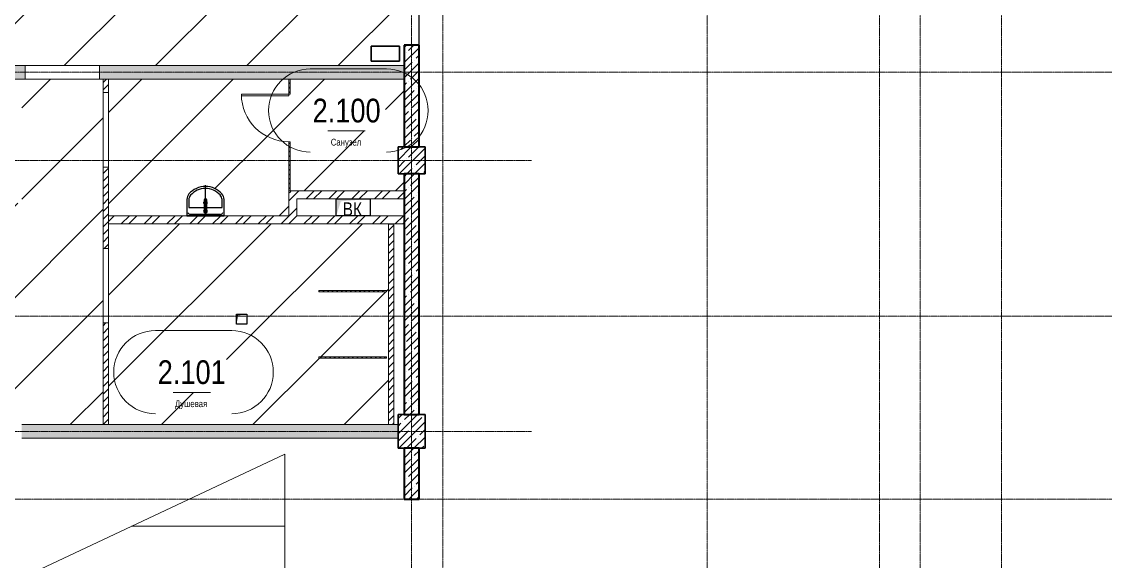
# Model space of a CAD drawing. Header units: millimetres. Extents: x 538266 to 1167394, y 114608 to 637157.
# Drawn here: x 869088 to 885070, y 203695 to 211660 of the extents above; entities that cross this region are included whole.
import ezdxf
from ezdxf.enums import TextEntityAlignment as Align

# ---------------------------------------------------------------- set-up
doc = ezdxf.new("R2010")
doc.units = ezdxf.units.MM
doc.linetypes.add('CENTER2', pattern=[28.575, 19.05, -3.175, 3.175, -3.175])
doc.linetypes.add('HIDDEN2', pattern=[4.7625, 3.175, -1.5875])
doc.layers.get('Defpoints').update_dxf_attribs({"color": 140})
for name, color, linetype, lineweight in [('АР_Area', 5, 'Continuous', 5), ('АР_Колонны', 70, 'Continuous', 30), ('АР_Стены ГКЛ', 1, 'Continuous', 15), ('АР_Стены ЖБ', 7, 'Continuous', 35), ('АР_Стены кирпич', 32, 'Continuous', 20), ('АР_Стены ПЕНОблок', 52, 'Continuous', 20), ('АР_Штриховка', 8, 'Continuous', 0), ('ВК_Шахты', 5, 'Continuous', 9), ('Двери кабины', 252, 'Continuous', 0)]:
    doc.layers.add(name, color=color, linetype=linetype, lineweight=lineweight)
doc.layers.add('АР_Делит', color=120, linetype='Continuous', lineweight=0, plot=False)
doc.layers.add('РД_Проем', color=230, linetype='Continuous', lineweight=0, plot=False)
doc.layers.add('ЛК_Открытая', color=7, linetype='Continuous')
doc.layers.add('ФВ-5', color=7, linetype='Continuous')
doc.layers.add('МАГНИТЫ', color=7, linetype='Continuous', lineweight=30, true_color=0xd100d1)
doc.layers.add('РД_Оси_100', color=7, linetype='Continuous', lineweight=0, true_color=0x525252)
doc.layers.add('РД_проем_инж перемыч_подсчет', color=50, linetype='Continuous', plot=False)
doc.styles.add('style1', font='ARIALN.TTF')

# ---------------------------------------------------------------- blocks, each defined once
blk = doc.blocks.new('MOK-МаркаПом_овал_ареал')
for p, q in [((-5.36, 6.14), (5.89, 6.14)), ((-2.75, -3), (2.75, -3))]:
    blk.add_line(p, q)
for centre, radius, start, end in [((-5.36, 0), 6.14, 90, 270), ((5.89, 0), 6.14, 270, 90), ((-7.41, 0), 7.16, 0, 0.001)]:
    blk.add_arc(centre, radius, start, end)
at = {"color": 0, "style": 'style1'}
blk.add_attdef('АР-ПОМЕЩЕНИЕ:НОМЕР', text='', height=3, dxfattribs=at).set_placement((0.26, 0), align=Align.MIDDLE)
at = {"layer": 'Defpoints', "color": 2, "style": 'style1'}
blk.add_attdef('АР-ПОМЕЩЕНИЕ:НАИМЕНОВАНИЕ', text='', height=1, dxfattribs=at).set_placement((-0.09, -4.81), align=Align.MIDDLE)
blk = doc.blocks.new('2_этаж')
at = {"layer": 'АР_Штриховка', "linetype": 'Continuous', "lineweight": 0, "true_color": 0x000000}
h = blk.add_hatch(dxfattribs=at)
h.set_pattern_fill('AR-CONC', color=18, angle=45, style=0)
h.set_pattern_definition([(95, (602274.53, 8e-10), (140.09465, 117.55338), [19.05, -209.55]), (40, (602274.53, 8e-10), (-160.01845, 110.17673), [15.24, -167.64058]), (145.451445, (602286.2, 9.8), (-19.9238, 227.7301), [16.19001, -178.09024]), (91.1842, (602238.6, 35.92), (221.41024, 161.95341), [28.575, -314.325]), (141.63556, (602257.06, 49.42), (-7.08662, 342.82676), [24.28502, -267.1356]), (36.18415, (602238.6, 35.92), (-7.08662, 342.82676), [22.85997, -251.45973]), (66, (602265.55, 44.9), (179.51998, 34.89515), [19.05, -209.55]), (11, (602265.55, 44.9), (-86.53993, 173.9412), [15.24, -167.64]), (116.451445, (602280.51, 47.81), (92.98005, 208.83634), [16.19001, -178.08994]), (82.5, (602274.53, 8e-10), (-57.605469, 61.973414), [0, -165.608, 0, -170.18, 0, -168.275]), (52.5, (602274.53, 8e-10), (-23.589727, 118.087), [0, -97.028, 0, -161.798, 0, -64.135]), (12.5, (602234.48, -40.05), (99.927863, 91.826196), [0, -63.5, 0, -198.12, 0, -262.89]), (2.5, (602216.52, -58.01), (86.763904, 122.72239), [0, -82.55, 0, -131.572, 0, -186.69])])
h.paths.add_polyline_path([(697074, 211013), (697274, 210813), (700674, 210813), (700674, 211013)], flags=0)
h.paths.add_polyline_path([(700674, 211013), (700674, 210813), (702714, 210813), (702714, 211013)], flags=0)
h.paths.add_polyline_path([(703814, 211013), (703814, 210813), (706224, 210813), (706224, 211013)], flags=0)
h.paths.add_polyline_path([(706224, 211013), (706224, 210813), (706724, 210813), (706724, 211013)], flags=0)
h.paths.add_polyline_path([(706724, 211013), (706724, 210813), (708124, 210813), (708124, 211013)], flags=0)
h.paths.add_polyline_path([(709224, 211013), (709224, 210813), (709424, 210813), (709424, 211013)], flags=0)
h.paths.add_polyline_path([(709424, 211013), (709424, 210813), (709684, 210813), (709684, 211013)], flags=0)
h.paths.add_polyline_path([(710784, 211013), (710784, 210813), (712224, 210813), (712224, 211013)], flags=0)
h.paths.add_polyline_path([(712224, 211013), (712224, 210813), (712774, 210813), (712774, 211013)], flags=0)
h.paths.add_polyline_path([(713874, 211013), (713874, 210813), (713924, 210813), (713924, 211013)], flags=0)
h.paths.add_polyline_path([(713924, 211013), (713924, 210813), (718374, 210813), (718374, 211013)], flags=0)
at = {"layer": 'АР_Штриховка', "linetype": 'Continuous', "lineweight": 0, "ltscale": 0.5, "true_color": 0x000000}
h = blk.add_hatch(dxfattribs=at)
h.set_pattern_fill('ANSI31', color=18, scale=25, angle=-360, style=0)
h.set_pattern_definition([(45, (602274.53, -9e-11), (-56.1266, 56.1266), [])])
h.paths.add_polyline_path([(713924, 210613), (714004, 210613), (714004, 210813), (713924, 210813)], flags=0)
h.paths.add_polyline_path([(714004, 209513), (713924, 209513), (713924, 208313), (714004, 208313)], flags=0)
h.paths.add_polyline_path([(714004, 207213), (713924, 207213), (713924, 205713), (714004, 205713)], flags=0)
at = {"layer": 'АР_Штриховка', "linetype": 'Continuous', "lineweight": 0, "true_color": 0x000000}
h = blk.add_hatch(dxfattribs=at)
h.set_pattern_fill('ANSI31', color=18, scale=15, style=0)
h.set_pattern_definition([(45, (602274.53, -9e-11), (-33.67596, 33.67596), [])])
h.paths.add_polyline_path([(716664, 209163), (716684, 209163), (716684, 209863), (716664, 209863)], flags=0)
h.paths.add_polyline_path([(716664, 210613), (716684, 210613), (716684, 210813), (716664, 210813)], flags=0)
h = blk.add_hatch(dxfattribs=at)
h.set_pattern_fill('ANSI32', color=18, scale=25, angle=-360, style=0)
h.set_pattern_definition([(45, (602274.53, -1e-09), (-168.3798, 168.3798), []), (45, (602386.78, -1e-09), (-168.3798, 168.3798), [])])
h.paths.add_polyline_path([(716664, 209163), (716784, 209043), (718364, 209043), (718364, 209163)], flags=0)
h = blk.add_hatch(dxfattribs=at)
h.set_pattern_fill('ANSI32', color=18, scale=25, angle=-360, style=0)
h.set_pattern_definition([(45, (602274.53, -6e-11), (-168.3798, 168.3798), []), (45, (602386.78, -6e-11), (-168.3798, 168.3798), [])])
h.paths.add_polyline_path([(716784, 209043), (716664, 209163), (716664, 208795), (716704, 208765), (716784, 208795)], flags=0)
h = blk.add_hatch(dxfattribs=at)
h.set_pattern_fill('ANSI32', color=18, scale=25, angle=-360, style=0)
h.set_pattern_definition([(45, (602274.53, 0), (-168.3798, 168.3798), []), (45, (602386.78, 3e-11), (-168.3798, 168.3798), [])])
h.paths.add_polyline_path([(718364, 208675), (718364, 208795), (716784, 208795), (716704, 208765), (716664, 208675)], flags=0)
h.paths.add_polyline_path([(716664, 208675), (716704, 208765), (716664, 208795), (714004, 208795), (714004, 208675)], flags=0)
at = {"layer": 'АР_Штриховка', "linetype": 'Continuous', "lineweight": 0, "ltscale": 0.5, "true_color": 0x000000}
h = blk.add_hatch(dxfattribs=at)
h.set_pattern_fill('ANSI31', color=18, scale=25, style=0)
h.set_pattern_definition([(45, (602274.53, -9e-11), (-56.1266, 56.1266), [])])
h.paths.add_polyline_path([(718134, 205714), (718214, 205714), (718214, 208672), (718134, 208672)], flags=0)
at = {"layer": 'АР_Штриховка', "linetype": 'Continuous', "lineweight": 0, "true_color": 0x000000}
h = blk.add_hatch(dxfattribs=at)
h.set_pattern_fill('ANSI31', color=18, scale=15, style=0)
h.set_pattern_definition([(45, (602274.53, 2e-09), (-33.67596, 33.67596), [])])
h.paths.add_polyline_path([(717104, 207694), (717104, 207674), (718104, 207674), (718104, 207694)], flags=0)
h = blk.add_hatch(dxfattribs=at)
h.set_pattern_fill('ANSI31', color=18, scale=15, angle=-360, style=0)
h.set_pattern_definition([(45, (602274.53, -2e-09), (-33.67596, 33.67596), [])])
h.paths.add_polyline_path([(717104, 206714), (717104, 206694), (718102, 206694), (718102, 206714)], flags=0)
h = blk.add_hatch(dxfattribs=at)
h.set_pattern_fill('AR-CONC', color=18, angle=45, style=0)
h.set_pattern_definition([(95, (602274.53, 0), (140.09465, 117.55338), [19.05, -209.55]), (40, (602274.53, 0), (-160.01845, 110.17673), [15.24, -167.64058]), (145.451445, (602286.2, 9.8), (-19.9238, 227.7301), [16.19001, -178.09024]), (91.1842, (602238.6, 35.92), (221.41024, 161.95341), [28.575, -314.325]), (141.63556, (602257.06, 49.42), (-7.08662, 342.82676), [24.28502, -267.1356]), (36.18415, (602238.6, 35.92), (-7.08662, 342.82676), [22.85997, -251.45973]), (66, (602265.55, 44.9), (179.51998, 34.89515), [19.05, -209.55]), (11, (602265.55, 44.9), (-86.53993, 173.9412), [15.24, -167.64]), (116.451445, (602280.51, 47.81), (92.98005, 208.83634), [16.19001, -178.08994]), (82.5, (602274.53, 0), (-57.605469, 61.973414), [0, -165.608, 0, -170.18, 0, -168.275]), (52.5, (602274.53, 0), (-23.589727, 118.087), [0, -97.028, 0, -161.798, 0, -64.135]), (12.5, (602234.48, -40.05), (99.927863, 91.826196), [0, -63.5, 0, -198.12, 0, -262.89]), (2.5, (602216.52, -58.01), (86.763904, 122.72239), [0, -82.55, 0, -131.572, 0, -186.69])])
h.paths.add_polyline_path([(712724, 205713), (712724, 205513), (718274, 205513), (718274, 205713)], flags=0)
at = {"color": 18, "linetype": 'Continuous', "true_color": 0x000000}
for p, q in [((717363, 208793), (717363, 209043)), ((717363, 209043), (717863, 209043)), ((717363, 208793), (717363, 209043)), ((717363, 209043), (717863, 209043)), ((717863, 209043), (717863, 208793)), ((717863, 209043), (717863, 208793)), ((717863, 208793), (717363, 208793)), ((717863, 208793), (717363, 208793)), ((715894, 207193), (715894, 207343)), ((715894, 207343), (716044, 207343)), ((715894, 207193), (715894, 207343)), ((715894, 207343), (716044, 207343)), ((716044, 207343), (716044, 207193)), ((716044, 207343), (716044, 207193)), ((716044, 207193), (715894, 207193)), ((716044, 207193), (715894, 207193))]:
    blk.add_line(p, q, dxfattribs=at)
at = {"color": 18, "true_color": 0x000000}
for p, q in [((715159, 209037), (715159, 208795)), ((715159, 209037), (715159, 208795)), ((715189, 209035), (715189, 208915)), ((715189, 209035), (715189, 208915)), ((715189, 208915), (715679, 208915)), ((715189, 208915), (715679, 208915)), ((715679, 208915), (715679, 209035)), ((715679, 208915), (715679, 209035)), ((715709, 208795), (715709, 209037)), ((715709, 208795), (715709, 209037)), ((715709, 208795), (715159, 208795)), ((715159, 208795), (715709, 208795)), ((715709, 208795), (715159, 208795)), ((715159, 208795), (715709, 208795)), ((715658, 208815), (715209, 208815)), ((715658, 208815), (715209, 208815))]:
    blk.add_line(p, q, dxfattribs=at)
for centre, radius, start, end in [((715434, 208909), 320, 40.5997, 139.4003), ((715434, 208909), 320, 40.5997, 139.4003), ((715312, 209021), 154, 141.7332, 174.3781), ((715312, 209021), 154, 141.7332, 174.3781), ((715312, 209021), 124, 141.7332, 174.3781), ((715312, 209021), 124, 141.7332, 174.3781), ((715434, 208909), 290, 40.7241, 139.2759), ((715434, 208909), 290, 40.7241, 139.2759), ((715556, 209021), 124, 5.6219, 38.2668), ((715556, 209021), 124, 5.6219, 38.2668), ((715556, 209021), 154, 5.6219, 38.2668), ((715556, 209021), 154, 5.6219, 38.2668), ((715434, 208988), 27, 137.7946, 222.2054), ((715434, 208988), 27, 137.7946, 222.2054), ((715434, 208865), 27, 137.7946, 42.2054), ((715434, 208865), 27, 137.7946, 42.2054), ((715434, 208988), 27, 317.7946, 42.2054), ((715434, 208988), 27, 317.7946, 42.2054), ((715212, 208854), 39.7, 196.881, 265.6479), ((715212, 208854), 39.7, 196.881, 265.6479), ((715655, 208854), 39.7, 274.3521, 343.119), ((715655, 208854), 39.7, 274.3521, 343.119)]:
    blk.add_arc(centre, radius, start, end, dxfattribs=at)
blk.add_open_spline([(715414, 209027), (715414, 209028), (715414, 209029), (715414, 209030), (715414, 209031), (715415, 209033), (715416, 209034), (715417, 209035), (715418, 209037), (715420, 209038), (715422, 209039), (715424, 209040), (715426, 209041), (715429, 209042), (715430, 209042), (715432, 209042), (715433, 209042), (715434, 209042), (715435, 209042), (715437, 209042), (715437, 209042), (715440, 209041), (715441, 209041), (715445, 209040), (715446, 209039), (715449, 209037), (715450, 209036), (715452, 209034), (715453, 209032), (715453, 209030), (715454, 209029), (715454, 209028), (715454, 209028), (715454, 209028), (715454, 209028), (715454, 209027), (715454, 209027), (715454, 209027), (715454, 209027), (715454, 209027), (715454, 209027), (715454, 209027), (715454, 209027), (715454, 209027), (715454, 209027), (715454, 209027), (715454, 209027), (715454, 209026), (715454, 209026), (715454, 209026), (715454, 209025), (715454, 209024), (715454, 209024), (715454, 209021), (715454, 209020), (715454, 209016), (715454, 209013), (715454, 209004), (715454, 208997), (715454, 208977), (715454, 208963), (715454, 208945), (715454, 208942), (715454, 208932), (715454, 208925), (715454, 208905), (715454, 208891), (715454, 208873), (715454, 208870), (715454, 208866), (715454, 208866), (715454, 208866), (715454, 208866), (715454, 208865), (715454, 208865), (715454, 208865), (715454, 208865), (715454, 208865), (715454, 208865), (715454, 208865), (715454, 208865), (715454, 208865), (715454, 208865), (715454, 208865), (715454, 208865), (715454, 208865), (715454, 208865), (715454, 208865), (715454, 208865), (715454, 208865), (715454, 208864), (715454, 208864), (715454, 208864), (715454, 208864), (715454, 208863), (715454, 208863), (715454, 208862), (715453, 208860), (715453, 208859), (715452, 208857), (715452, 208856), (715450, 208854), (715450, 208852), (715448, 208851), (715447, 208850), (715445, 208848), (715444, 208847), (715442, 208846), (715440, 208846), (715438, 208845), (715437, 208845), (715435, 208845), (715435, 208845), (715434, 208845), (715433, 208845), (715433, 208845), (715432, 208845), (715431, 208845), (715430, 208845), (715428, 208846), (715427, 208846), (715424, 208847), (715422, 208848), (715420, 208850), (715419, 208852), (715417, 208854), (715416, 208856), (715415, 208858), (715414, 208860), (715414, 208862), (715414, 208862), (715414, 208863), (715414, 208863), (715414, 208864), (715414, 208864), (715414, 208864), (715414, 208864), (715414, 208865), (715414, 208865), (715414, 208865), (715414, 208865), (715414, 208865), (715414, 208865), (715414, 208865), (715414, 208865), (715414, 208865), (715414, 208865), (715414, 208865), (715414, 208865), (715414, 208865), (715414, 208866), (715414, 208866), (715414, 208866), (715414, 208867), (715414, 208868), (715414, 208870), (715414, 208871), (715414, 208876), (715414, 208878), (715414, 208886), (715414, 208891), (715414, 208906), (715414, 208916), (715414, 208945), (715414, 208962), (715414, 208996), (715414, 209013), (715414, 209027)], degree=3, knots=[0, 0, 0, 0, 0.153365, 0.153365, 0.30673, 0.30673, 0.460095, 0.460095, 0.703256, 0.703256, 0.946417, 0.946417, 1.189578, 1.189578, 1.432739, 1.432739, 1.565545, 1.565545, 1.691125, 1.691125, 1.816705, 1.816705, 2.111192, 2.111192, 2.405679, 2.405679, 2.645118, 2.645118, 2.884557, 2.884557, 3.077844, 3.077844, 3.107789, 3.107789, 3.118001, 3.118001, 3.138423, 3.138423, 3.141442, 3.141442, 3.141976, 3.141976, 3.142511, 3.142511, 3.143579, 3.143579, 3.145716, 3.145716, 3.14999, 3.14999, 3.158538, 3.158538, 3.175635, 3.175635, 3.209827, 3.209827, 3.278213, 3.278213, 3.414983, 3.414983, 3.688524, 3.688524, 3.745517, 3.745517, 3.859502, 3.859502, 4.087472, 4.087472, 4.133346, 4.133346, 4.136438, 4.136438, 4.138418, 4.138418, 4.140015, 4.140015, 4.140937, 4.140937, 4.141313, 4.141313, 4.141684, 4.141684, 4.142394, 4.142394, 4.143815, 4.143815, 4.146658, 4.146658, 4.152342, 4.152342, 4.163711, 4.163711, 4.186448, 4.186448, 4.231923, 4.231923, 4.322872, 4.322872, 4.504772, 4.504772, 4.686671, 4.686671, 4.86857, 4.86857, 5.05047, 5.05047, 5.232369, 5.232369, 5.414268, 5.414268, 5.596168, 5.596168, 5.695139, 5.695139, 5.756437, 5.756437, 5.817734, 5.817734, 5.940329, 5.940329, 6.172478, 6.172478, 6.404627, 6.404627, 6.636776, 6.636776, 6.868925, 6.868925, 7.101074, 7.101074, 7.139346, 7.139346, 7.215891, 7.215891, 7.233819, 7.233819, 7.269676, 7.269676, 7.283061, 7.283061, 7.283218, 7.283218, 7.283375, 7.283375, 7.28369, 7.28369, 7.28432, 7.28432, 7.285579, 7.285579, 7.288098, 7.288098, 7.293136, 7.293136, 7.303211, 7.303211, 7.323361, 7.323361, 7.363661, 7.363661, 7.444261, 7.444261, 7.605462, 7.605462, 7.927863, 7.927863, 8.283185, 8.283185, 8.283185, 8.283185], dxfattribs=at)
blk.add_open_spline([(715414, 209027), (715414, 209028), (715414, 209029), (715414, 209030), (715414, 209031), (715415, 209033), (715416, 209034), (715417, 209035), (715418, 209037), (715420, 209038), (715422, 209039), (715424, 209040), (715426, 209041), (715429, 209042), (715430, 209042), (715432, 209042), (715433, 209042), (715434, 209042), (715435, 209042), (715437, 209042), (715437, 209042), (715440, 209041), (715441, 209041), (715445, 209040), (715446, 209039), (715449, 209037), (715450, 209036), (715452, 209034), (715453, 209032), (715453, 209030), (715454, 209029), (715454, 209028), (715454, 209028), (715454, 209028), (715454, 209028), (715454, 209027), (715454, 209027), (715454, 209027), (715454, 209027), (715454, 209027), (715454, 209027), (715454, 209027), (715454, 209027), (715454, 209027), (715454, 209027), (715454, 209027), (715454, 209027), (715454, 209026), (715454, 209026), (715454, 209026), (715454, 209025), (715454, 209024), (715454, 209024), (715454, 209021), (715454, 209020), (715454, 209016), (715454, 209013), (715454, 209004), (715454, 208997), (715454, 208977), (715454, 208963), (715454, 208945), (715454, 208942), (715454, 208932), (715454, 208925), (715454, 208905), (715454, 208891), (715454, 208873), (715454, 208870), (715454, 208866), (715454, 208866), (715454, 208866), (715454, 208866), (715454, 208865), (715454, 208865), (715454, 208865), (715454, 208865), (715454, 208865), (715454, 208865), (715454, 208865), (715454, 208865), (715454, 208865), (715454, 208865), (715454, 208865), (715454, 208865), (715454, 208865), (715454, 208865), (715454, 208865), (715454, 208865), (715454, 208865), (715454, 208864), (715454, 208864), (715454, 208864), (715454, 208864), (715454, 208863), (715454, 208863), (715454, 208862), (715453, 208860), (715453, 208859), (715452, 208857), (715452, 208856), (715450, 208854), (715450, 208852), (715448, 208851), (715447, 208850), (715445, 208848), (715444, 208847), (715442, 208846), (715440, 208846), (715438, 208845), (715437, 208845), (715435, 208845), (715435, 208845), (715434, 208845), (715433, 208845), (715433, 208845), (715432, 208845), (715431, 208845), (715430, 208845), (715428, 208846), (715427, 208846), (715424, 208847), (715422, 208848), (715420, 208850), (715419, 208852), (715417, 208854), (715416, 208856), (715415, 208858), (715414, 208860), (715414, 208862), (715414, 208862), (715414, 208863), (715414, 208863), (715414, 208864), (715414, 208864), (715414, 208864), (715414, 208864), (715414, 208865), (715414, 208865), (715414, 208865), (715414, 208865), (715414, 208865), (715414, 208865), (715414, 208865), (715414, 208865), (715414, 208865), (715414, 208865), (715414, 208865), (715414, 208865), (715414, 208865), (715414, 208866), (715414, 208866), (715414, 208866), (715414, 208867), (715414, 208868), (715414, 208870), (715414, 208871), (715414, 208876), (715414, 208878), (715414, 208886), (715414, 208891), (715414, 208906), (715414, 208916), (715414, 208945), (715414, 208962), (715414, 208996), (715414, 209013), (715414, 209027)], degree=3, knots=[0, 0, 0, 0, 0.153365, 0.153365, 0.30673, 0.30673, 0.460095, 0.460095, 0.703256, 0.703256, 0.946417, 0.946417, 1.189578, 1.189578, 1.432739, 1.432739, 1.565545, 1.565545, 1.691125, 1.691125, 1.816705, 1.816705, 2.111192, 2.111192, 2.405679, 2.405679, 2.645118, 2.645118, 2.884557, 2.884557, 3.077844, 3.077844, 3.107789, 3.107789, 3.118001, 3.118001, 3.138423, 3.138423, 3.141442, 3.141442, 3.141976, 3.141976, 3.142511, 3.142511, 3.143579, 3.143579, 3.145716, 3.145716, 3.14999, 3.14999, 3.158538, 3.158538, 3.175635, 3.175635, 3.209827, 3.209827, 3.278213, 3.278213, 3.414983, 3.414983, 3.688524, 3.688524, 3.745517, 3.745517, 3.859502, 3.859502, 4.087472, 4.087472, 4.133346, 4.133346, 4.136438, 4.136438, 4.138418, 4.138418, 4.140015, 4.140015, 4.140937, 4.140937, 4.141313, 4.141313, 4.141684, 4.141684, 4.142394, 4.142394, 4.143815, 4.143815, 4.146658, 4.146658, 4.152342, 4.152342, 4.163711, 4.163711, 4.186448, 4.186448, 4.231923, 4.231923, 4.322872, 4.322872, 4.504772, 4.504772, 4.686671, 4.686671, 4.86857, 4.86857, 5.05047, 5.05047, 5.232369, 5.232369, 5.414268, 5.414268, 5.596168, 5.596168, 5.695139, 5.695139, 5.756437, 5.756437, 5.817734, 5.817734, 5.940329, 5.940329, 6.172478, 6.172478, 6.404627, 6.404627, 6.636776, 6.636776, 6.868925, 6.868925, 7.101074, 7.101074, 7.139346, 7.139346, 7.215891, 7.215891, 7.233819, 7.233819, 7.269676, 7.269676, 7.283061, 7.283061, 7.283218, 7.283218, 7.283375, 7.283375, 7.28369, 7.28369, 7.28432, 7.28432, 7.285579, 7.285579, 7.288098, 7.288098, 7.293136, 7.293136, 7.303211, 7.303211, 7.323361, 7.323361, 7.363661, 7.363661, 7.444261, 7.444261, 7.605462, 7.605462, 7.927863, 7.927863, 8.283185, 8.283185, 8.283185, 8.283185], dxfattribs=at)
at = {"color": 18, "linetype": 'Continuous', "true_color": 0x000000}
for points in [[(717363, 208793), (717363, 209043), (717431, 209009), (717863, 209043)], [(717363, 208793), (717363, 209043), (717431, 209009), (717863, 209043)], [(715894, 207193), (715894, 207343), (715914, 207323), (716044, 207343)], [(715894, 207193), (715894, 207343), (715914, 207323), (716044, 207343)]]:
    blk.add_solid(points, dxfattribs=at)
at = {"layer": 'Defpoints', "color": 18, "true_color": 0x000000}
for p, q in [((715434, 208795), (715434, 209245)), ((715434, 208795), (715434, 209245)), ((715466, 208988), (715401, 208988)), ((715466, 208988), (715401, 208988))]:
    blk.add_line(p, q, dxfattribs=at)
at = {"layer": 'АР_Колонны', "color": 18, "linetype": 'HIDDEN2', "lineweight": 25, "true_color": 0x000000}
for p, q in [((718274, 209813), (718674, 209813)), ((718274, 209413), (718274, 209813)), ((718674, 209813), (718674, 209413)), ((718674, 209413), (718274, 209413)), ((718274, 205863), (718674, 205863)), ((718274, 205363), (718274, 205863)), ((718674, 205863), (718674, 205363)), ((718674, 205363), (718274, 205363))]:
    blk.add_line(p, q, dxfattribs=at)
at = {"layer": 'АР_Колонны', "color": 18, "linetype": 'Continuous', "lineweight": 15, "true_color": 0x000000}
for p, q in [((718674, 209813), (718274, 209813)), ((718274, 209813), (718274, 209413)), ((718674, 209813), (718274, 209813)), ((718274, 209813), (718274, 209413)), ((718674, 209413), (718674, 209813)), ((718674, 209413), (718674, 209813)), ((718274, 209413), (718674, 209413)), ((718274, 209413), (718674, 209413)), ((718674, 205863), (718274, 205863)), ((718274, 205863), (718274, 205363)), ((718674, 205863), (718274, 205863)), ((718274, 205863), (718274, 205363)), ((718674, 205363), (718674, 205863)), ((718674, 205363), (718674, 205863)), ((718274, 205363), (718674, 205363)), ((718274, 205363), (718674, 205363))]:
    blk.add_line(p, q, dxfattribs=at)
at = {"layer": 'АР_Стены ГКЛ', "color": 18, "linetype": 'Continuous', "lineweight": 15, "true_color": 0x000000}
for p, q in [((716684, 210813), (716664, 210813)), ((716664, 210813), (716664, 210613)), ((716684, 210613), (716684, 210813)), ((716664, 210613), (716684, 210613)), ((716684, 209863), (716664, 209863)), ((716664, 209863), (716664, 209163)), ((716684, 209163), (716684, 209863)), ((716664, 209163), (716684, 209163)), ((717104, 207694), (717104, 207674)), ((718104, 207694), (717104, 207694)), ((717104, 207674), (718104, 207674)), ((718104, 207674), (718104, 207694)), ((717104, 206714), (717104, 206694)), ((718102, 206714), (717104, 206714)), ((717104, 206694), (718102, 206694)), ((718102, 206694), (718102, 206714))]:
    blk.add_line(p, q, dxfattribs=at)
at = {"layer": 'АР_Стены ЖБ', "color": 18, "linetype": 'Continuous', "lineweight": 35, "true_color": 0x000000}
for p, q in [((718584, 211313), (718364, 211313)), ((718364, 211313), (718364, 209813)), ((718584, 209813), (718584, 211313)), ((718364, 209813), (718584, 209813)), ((718584, 209413), (718364, 209413)), ((718364, 209413), (718364, 205863)), ((718584, 205863), (718584, 209413)), ((718364, 205863), (718584, 205863)), ((718584, 205363), (718364, 205363)), ((718364, 205363), (718364, 204613)), ((718584, 204613), (718584, 205363)), ((718364, 204613), (718584, 204613))]:
    blk.add_line(p, q, dxfattribs=at)
at = {"layer": 'АР_Стены ЖБ', "color": 18, "linetype": 'Continuous', "lineweight": 30, "true_color": 0x000000}
for p, q in [((718674, 209813), (718274, 209813)), ((718274, 209813), (718274, 209413)), ((718674, 209413), (718674, 209813)), ((718274, 209413), (718674, 209413)), ((718674, 205863), (718274, 205863)), ((718274, 205863), (718274, 205363)), ((718674, 205363), (718674, 205863)), ((718274, 205363), (718674, 205363))]:
    blk.add_line(p, q, dxfattribs=at)
at = {"layer": 'АР_Стены кирпич', "color": 18, "linetype": 'Continuous', "lineweight": 20, "true_color": 0x000000}
for p, q in [((718364, 209163), (716664, 209163)), ((716664, 209163), (716664, 208795)), ((716784, 209043), (718364, 209043)), ((716784, 208795), (716784, 209043)), ((718364, 209043), (718364, 209163)), ((716664, 208795), (714004, 208795)), ((714004, 208795), (714004, 208675)), ((718364, 208795), (716784, 208795)), ((718364, 208675), (718364, 208795)), ((714004, 208675), (716664, 208675)), ((716664, 208675), (718364, 208675))]:
    blk.add_line(p, q, dxfattribs=at)
at = {"layer": 'АР_Стены ПЕНОблок', "color": 18, "linetype": 'Continuous', "lineweight": 20, "true_color": 0x000000}
for p, q in [((712774, 211013), (712224, 211013)), ((712774, 210813), (712774, 211013)), ((713874, 211013), (713874, 210813)), ((713924, 211013), (713874, 211013)), ((718374, 211013), (713924, 211013)), ((718374, 210813), (718374, 211013)), ((712224, 210813), (712774, 210813)), ((713874, 210813), (713924, 210813)), ((713924, 210813), (718374, 210813)), ((714004, 210813), (713924, 210813)), ((713924, 210813), (713924, 210613)), ((714004, 210613), (714004, 210813)), ((713924, 210613), (714004, 210613)), ((714004, 209513), (713924, 209513)), ((713924, 209513), (713924, 208313)), ((714004, 208313), (714004, 209513)), ((718214, 208672), (718134, 208672)), ((718134, 208672), (718134, 205714)), ((718214, 205714), (718214, 208672)), ((713924, 208313), (714004, 208313)), ((714004, 207213), (713924, 207213)), ((713924, 207213), (713924, 205713)), ((714004, 205713), (714004, 207213)), ((718274, 205713), (712724, 205713)), ((713924, 205713), (714004, 205713)), ((718134, 205714), (718214, 205714)), ((718274, 205513), (718274, 205713)), ((712724, 205513), (718274, 205513))]:
    blk.add_line(p, q, dxfattribs=at)
at = {"layer": 'АР_Штриховка', "color": 18, "linetype": 'Continuous', "lineweight": 5, "true_color": 0x000000}
for p, q in [((718364, 211280), (718397, 211313)), ((718429, 211232), (718509, 211313)), ((718364, 211055), (718584, 211275)), ((718364, 211168), (718372, 211176)), ((718400, 211204), (718400, 211204)), ((718541, 211120), (718584, 211163)), ((718364, 210943), (718485, 211064)), ((718364, 210831), (718584, 211051)), ((718513, 211092), (718513, 211092)), ((718364, 210606), (718584, 210826)), ((718457, 210812), (718584, 210938)), ((718364, 210718), (718400, 210755)), ((718372, 210503), (718513, 210643)), ((718429, 210783), (718429, 210783)), ((718541, 210671), (718541, 210671)), ((718569, 210699), (718584, 210714)), ((718364, 210382), (718584, 210602)), ((718485, 210391), (718584, 210489)), ((718364, 210157), (718584, 210377)), ((718364, 210269), (718429, 210334)), ((718457, 210362), (718457, 210362)), ((718400, 210082), (718541, 210222)), ((718569, 210250), (718569, 210250)), ((718364, 209933), (718584, 210153)), ((718372, 210054), (718372, 210054)), ((718513, 209970), (718584, 210040)), ((718364, 209820), (718457, 209913)), ((718469, 209813), (718584, 209928)), ((718485, 209942), (718485, 209942)), ((718274, 209618), (718469, 209813)), ((718288, 209745), (718288, 209745)), ((718293, 209413), (718674, 209794)), ((718316, 209773), (718356, 209813)), ((718429, 209661), (718569, 209801)), ((718541, 209549), (718674, 209681)), ((718274, 209506), (718372, 209605)), ((718400, 209633), (718400, 209633)), ((718518, 209413), (718674, 209569)), ((718364, 209259), (718518, 209413)), ((718364, 209371), (718405, 209413)), ((718405, 209413), (718485, 209493)), ((718457, 209240), (718584, 209367)), ((718513, 209521), (718513, 209521)), ((718653, 209436), (718674, 209457)), ((718364, 209035), (718584, 209255)), ((718429, 209212), (718429, 209212)), ((718364, 209147), (718400, 209184)), ((718372, 208931), (718513, 209072)), ((718541, 209100), (718541, 209100)), ((718569, 209128), (718584, 209142)), ((718364, 208810), (718584, 209030)), ((718485, 208819), (718584, 208918)), ((718364, 208586), (718584, 208806)), ((718364, 208698), (718429, 208763)), ((718457, 208791), (718457, 208791)), ((718364, 208361), (718584, 208581)), ((718400, 208510), (718541, 208651)), ((718569, 208679), (718569, 208679)), ((718372, 208482), (718372, 208482)), ((718513, 208398), (718584, 208469)), ((718364, 208137), (718584, 208357)), ((718364, 208249), (718457, 208342)), ((718485, 208370), (718485, 208370)), ((718364, 207912), (718584, 208132)), ((718429, 208089), (718569, 208230)), ((718364, 208024), (718372, 208033)), ((718400, 208061), (718400, 208061)), ((718513, 207949), (718513, 207949)), ((718541, 207977), (718584, 208020)), ((718364, 207800), (718485, 207921)), ((718364, 207688), (718584, 207908)), ((718457, 207668), (718584, 207795)), ((718364, 207463), (718584, 207683)), ((718364, 207575), (718400, 207612)), ((718429, 207640), (718429, 207640)), ((718364, 207239), (718584, 207459)), ((718372, 207360), (718513, 207500)), ((718541, 207528), (718541, 207528)), ((718569, 207556), (718584, 207571)), ((718485, 207247), (718584, 207346)), ((718364, 207014), (718584, 207234)), ((718364, 207126), (718429, 207191)), ((718457, 207219), (718457, 207219)), ((718364, 206790), (718584, 207010)), ((718400, 206939), (718541, 207079)), ((718569, 207107), (718569, 207107)), ((718372, 206911), (718372, 206911)), ((718513, 206827), (718584, 206897)), ((718364, 206565), (718584, 206785)), ((718364, 206677), (718457, 206770)), ((718429, 206518), (718569, 206658)), ((718485, 206798), (718485, 206798)), ((718364, 206341), (718584, 206561)), ((718400, 206490), (718400, 206490)), ((718364, 206453), (718372, 206462)), ((718364, 206228), (718485, 206349)), ((718364, 206116), (718584, 206336)), ((718513, 206378), (718513, 206378)), ((718541, 206406), (718584, 206448)), ((718457, 206097), (718584, 206224)), ((718364, 205892), (718584, 206112)), ((718364, 206004), (718400, 206041)), ((718429, 206069), (718429, 206069)), ((718274, 205802), (718335, 205863)), ((718274, 205577), (718560, 205863)), ((718372, 205788), (718447, 205863)), ((718447, 205863), (718513, 205928)), ((718541, 205957), (718541, 205957)), ((718560, 205863), (718584, 205887)), ((718569, 205985), (718584, 205999)), ((718274, 205689), (718316, 205732)), ((718284, 205363), (718674, 205753)), ((718344, 205760), (718344, 205760)), ((718485, 205676), (718625, 205816)), ((718653, 205844), (718653, 205844)), ((718288, 205479), (718429, 205620)), ((718457, 205648), (718457, 205648)), ((718509, 205363), (718674, 205528)), ((718569, 205536), (718569, 205536)), ((718597, 205564), (718674, 205640)), ((718400, 205367), (718541, 205508)), ((718621, 205363), (718653, 205395)), ((718364, 205218), (718509, 205363)), ((718364, 204994), (718584, 205214)), ((718372, 205339), (718372, 205339)), ((718485, 205227), (718485, 205227)), ((718513, 205255), (718584, 205326)), ((718364, 205106), (718457, 205199)), ((718429, 204946), (718569, 205087)), ((718364, 204769), (718584, 204989)), ((718364, 204881), (718372, 204890)), ((718400, 204918), (718400, 204918)), ((718364, 204657), (718485, 204778)), ((718432, 204613), (718584, 204765)), ((718513, 204806), (718513, 204806)), ((718541, 204834), (718584, 204877)), ((718545, 204613), (718584, 204652))]:
    blk.add_line(p, q, dxfattribs=at)
at = {"layer": 'Двери кабины', "color": 18, "linetype": 'Continuous', "lineweight": 0, "true_color": 0x000000}
for points in [[(716664, 210588), (716664, 210563), (715964, 210563), (715964, 210588)], [(716684, 210588), (716684, 210613), (716664, 210613), (716664, 210588)], [(716684, 209888), (716684, 209863), (716664, 209863), (716664, 209888)]]:
    blk.add_lwpolyline(points, close=True, dxfattribs=at)
at = {"layer": 'Двери кабины', "color": 18, "linetype": 'Continuous', "lineweight": 0, "true_color": 0x000000, "extrusion": (0, 0, -1)}
blk.add_arc((-716664, 210588), 700, 270, 0, dxfattribs=at)
at = {"layer": 'ЛК_Открытая', "color": 18, "lineweight": 15, "true_color": 0x000000}
for p, q in [((702344, 198560), (716604, 205279)), ((716604, 205279), (716604, 197913)), ((714342, 204213), (716604, 204213))]:
    blk.add_line(p, q, dxfattribs=at)
at = {"layer": 'МАГНИТЫ', "color": 18, "true_color": 0x000000}
for p, q in [((717877, 211296), (717877, 211079)), ((718297, 211296), (717877, 211296)), ((718297, 211079), (718297, 211296)), ((717877, 211079), (718297, 211079))]:
    blk.add_line(p, q, dxfattribs=at)
at = {"layer": 'РД_Проем', "color": 18, "linetype": 'Continuous', "lineweight": 15, "true_color": 0x000000}
for p, q in [((713874, 211013), (712774, 211013)), ((713874, 210813), (712774, 210813)), ((713924, 209513), (713924, 210613)), ((714004, 209513), (714004, 210613)), ((713924, 207213), (713924, 208313)), ((714004, 207213), (714004, 208313))]:
    blk.add_line(p, q, dxfattribs=at)
at = {"layer": 'РД_проем_инж перемыч_подсчет', "color": 18, "linetype": 'Continuous', "lineweight": 15, "true_color": 0x000000}
for p, q in [((714143, 211013), (712643, 211013)), ((714143, 210813), (712643, 210813)), ((713924, 209313), (713924, 210813)), ((714004, 209313), (714004, 210813)), ((713924, 207013), (713924, 208513)), ((714004, 207013), (714004, 208513))]:
    blk.add_line(p, q, dxfattribs=at)
at = {"layer": 'АР_Area', "color": 18, "linetype": 'Continuous', "lineweight": 15, "true_color": 0x000000}
ref = blk.add_blockref('MOK-МаркаПом_овал_ареал', (717516, 210348), dxfattribs=dict(at, xscale=100, yscale=100, zscale=100))
ref.add_attrib('АР-ПОМЕЩЕНИЕ:НОМЕР', '2.100', dxfattribs={"layer": '0', "color": 0, "height": 350, "style": 'style1'}).set_placement((717516, 210348), align=Align.MIDDLE)
ref.add_attrib('АР-ПОМЕЩЕНИЕ:НАИМЕНОВАНИЕ', 'Санузел', dxfattribs={"layer": 'Defpoints', "color": 2, "height": 100, "style": 'style1'}).set_placement((717507, 209867), align=Align.MIDDLE)
ref = blk.add_blockref('MOK-МаркаПом_овал_ареал', (715232, 206487), dxfattribs=dict(at, xscale=100, yscale=100, zscale=100))
ref.add_attrib('АР-ПОМЕЩЕНИЕ:НОМЕР', '2.101', dxfattribs={"layer": '0', "color": 0, "height": 350, "style": 'style1'}).set_placement((715232, 206487), align=Align.MIDDLE)
ref.add_attrib('АР-ПОМЕЩЕНИЕ:НАИМЕНОВАНИЕ', 'Душевая', dxfattribs={"layer": 'Defpoints', "color": 2, "height": 100, "style": 'style1'}).set_placement((715223, 206006), align=Align.MIDDLE)
at = {"layer": 'Defpoints', "color": 18, "true_color": 0x000000, "style": 'style1'}
for p in [(677971, 219836), (678101, 211681)]:
    blk.add_attdef('АР-ПОМЕЩЕНИЕ:НАИМЕНОВАНИЕ', text='', height=100, dxfattribs=at).set_placement(p, align=Align.MIDDLE)
at = {"layer": 'ВК_Шахты', "color": 18, "true_color": 0x000000, "style": 'style1'}
blk.add_text('ВК', height=200, dxfattribs=at).set_placement((717457, 208793))
blk = doc.blocks.new('СОШ_2200_АР_ОСИ_М100_28.05.24')
at = {"layer": 'АР_Делит', "color": 251, "linetype": 'CENTER2', "true_color": 0x636466}
for p, q in [((-5954.958, 87200), (47367.08, 87200)), ((-5954.958, 83200), (47367.08, 83200))]:
    blk.add_line(p, q, dxfattribs=at)
at = {"layer": 'РД_Оси_100', "color": 251, "linetype": 'CENTER2', "true_color": 0x636466}
for p, q in [((49960, -6155), (49960, 139938.679)), ((-5954.958, 88500), (119910, 88500)), ((-5954.958, 84900), (119910, 84900)), ((119910, 82200), (-5954.958, 82200))]:
    blk.add_line(p, q, dxfattribs=at)
for points in [[(45530, 139938.679), (45600, 139538.679), (45600, -6163.457)], [(46060, -6163.105), (46060, 139538.679), (46130, 139938.679)], [(52500, 139938.679), (52500, -5755), (52358.276, -6155)], [(53100, 139938.679), (53100, -5755), (52949.266, -6155)], [(54300, 139938.679), (54300, -6155)]]:
    blk.add_lwpolyline(points, dxfattribs=at)

msp = doc.modelspace()

# ---------------------------------------------------------------- hatches: boundary and pattern name
at = {"layer": 'ФВ-5'}
h = msp.add_hatch(dxfattribs=at)
h.set_pattern_fill('ANSI31', color=3, scale=300, style=0)
h.paths.add_polyline_path([(849138, 213213), (874728, 213213), (874728, 211013), (849138, 211013)])
h = msp.add_hatch(dxfattribs=at)
h.set_pattern_fill('ANSI31', color=3, scale=300, style=0)
h.paths.add_polyline_path([(856738, 201693), (856018, 201693), (856018, 202713), (856018, 203353), (855918, 203353), (854798, 203353), (854048, 203353), (853778, 203353), (853778, 202323), (853358, 202323), (853358, 201513), (853638, 201513), (853638, 201113), (853358, 201113), (853358, 200033), (854538, 200033), (854618, 200033), (854618, 199233), (856018, 199233), (856018, 200533), (856738, 200533), (856738, 201113), (856638, 201113), (856638, 201513), (856738, 201513)])
h.paths.add_polyline_path([(854569, 201617), (854019, 201617, -1), (854019, 202217), (854569, 202217, -1)], flags=16)
h.paths.add_polyline_path([(864408, 208983), (862588, 208983), (862588, 209363), (862588, 209863), (862588, 210813), (860178, 210813), (858989, 210813, -0.618518), (858601, 210813), (857038, 210813), (857038, 209812), (857038, 209733), (859458, 209733), (859458, 209013), (859788, 209013), (859788, 208893), (859788, 208693), (859788, 207393), (859788, 205713), (862588, 205713), (862588, 205863), (863088, 205863), (863088, 205713), (864408, 205713)])
h.paths.add_polyline_path([(861555, 208077), (862105, 208077, -1), (862105, 207477), (861555, 207477, -1)], flags=16)
h.paths.add_polyline_path([(870288, 207213), (870288, 208513), (870288, 209513), (870288, 210813), (869088, 210813), (869088, 209863), (869088, 209363), (869088, 208983), (868588, 208983), (865788, 208983), (864488, 208983), (864488, 205713), (868588, 205713), (868588, 205863), (869088, 205863), (869088, 205713), (870288, 205713)])
h.paths.add_polyline_path([(867285, 208005), (867835, 208005, -1), (867835, 207405), (867285, 207405, -1)], flags=16)
h.paths.add_polyline_path([(853685, 201339), (854885, 201339), (854885, 201533), (853685, 201533)], flags=24)
h.paths.add_polyline_path([(853703, 201649), (854886, 201649), (854886, 202185), (853703, 202185)], flags=24)
h.paths.add_polyline_path([(861215, 207198), (862426, 207198), (862426, 207394), (861215, 207394)], flags=24)
h.paths.add_polyline_path([(861239, 207509), (862421, 207509), (862421, 208045), (861239, 208045)], flags=24)
h.paths.add_polyline_path([(866945, 207125), (868156, 207125), (868156, 207322), (866945, 207322)], flags=24)
h.paths.add_polyline_path([(866969, 207437), (868151, 207437), (868151, 207973), (866969, 207973)], flags=24)
at = {"layer": 'ФВ-5', "true_color": 0xf8991e}
h = msp.add_hatch(dxfattribs=at)
h.set_pattern_fill('ANSI31', color=30, scale=300)
h.paths.add_polyline_path([(872328, 210563), (872328, 210563), (872328, 210588), (873028, 210588), (873028, 210613), (873028, 210813), (870368, 210813), (870368, 210613), (870368, 209313), (870368, 208795), (871523, 208795), (871523, 209037, -0.183629), (871572, 209134, -0.415134), (872024, 209134, -0.183629), (872073, 209037), (872073, 208795), (873028, 208795), (873028, 209163), (873028, 209863), (873028, 209888, -0.403789)])
h.paths.add_polyline_path([(874638, 209813), (874721, 209813), (874728, 209820), (874728, 210813), (873048, 210813), (873048, 210613), (873048, 210588), (873028, 210588), (873028, 210563), (872328, 210563, 0.412122), (873048, 209889), (873048, 209863), (873048, 209163), (874728, 209163), (874728, 209413), (874638, 209413)])
h.paths.add_polyline_path([(873605, 210048, -1), (873605, 210648), (874155, 210648, -1), (874155, 210048)], flags=16)
h.paths.add_polyline_path([(874498, 208675), (873028, 208675), (870368, 208675), (870368, 208313), (870368, 207013), (870368, 205713), (874498, 205713)])
h.paths.add_polyline_path([(873468, 207674), (873468, 207694), (874468, 207694), (874468, 207674)], flags=16)
h.paths.add_polyline_path([(872408, 207343), (872408, 207193), (872258, 207193), (872258, 207343)], flags=16)
h.paths.add_polyline_path([(873468, 206714), (874466, 206714), (874466, 206694), (873468, 206694)], flags=16)
h.paths.add_polyline_path([(871872, 206187), (871322, 206187, -1), (871322, 206787), (871872, 206787, -1)], flags=16)
h.paths.add_polyline_path([(873613, 209768), (874129, 209768), (874129, 209965), (873613, 209965)], flags=24)
h.paths.add_polyline_path([(873289, 210080), (874472, 210080), (874472, 210616), (873289, 210616)], flags=24)
h.paths.add_polyline_path([(871316, 205909), (871858, 205909), (871858, 206103), (871316, 206103)], flags=24)
h.paths.add_polyline_path([(871006, 206219), (872188, 206219), (872188, 206755), (871006, 206755)], flags=24)

# ---------------------------------------------------------------- linework, layer by layer
msp.add_lwpolyline([(874948, 211313), (874948, 212713)])

# ---------------------------------------------------------------- block references
msp.add_blockref('2_этаж', (156364, 0))
at = {"layer": 'РД_Оси_100'}
msp.add_blockref('СОШ_2200_АР_ОСИ_М100_28.05.24', (829238, 122413), dxfattribs=at)

doc.saveas('drawing.dxf')
